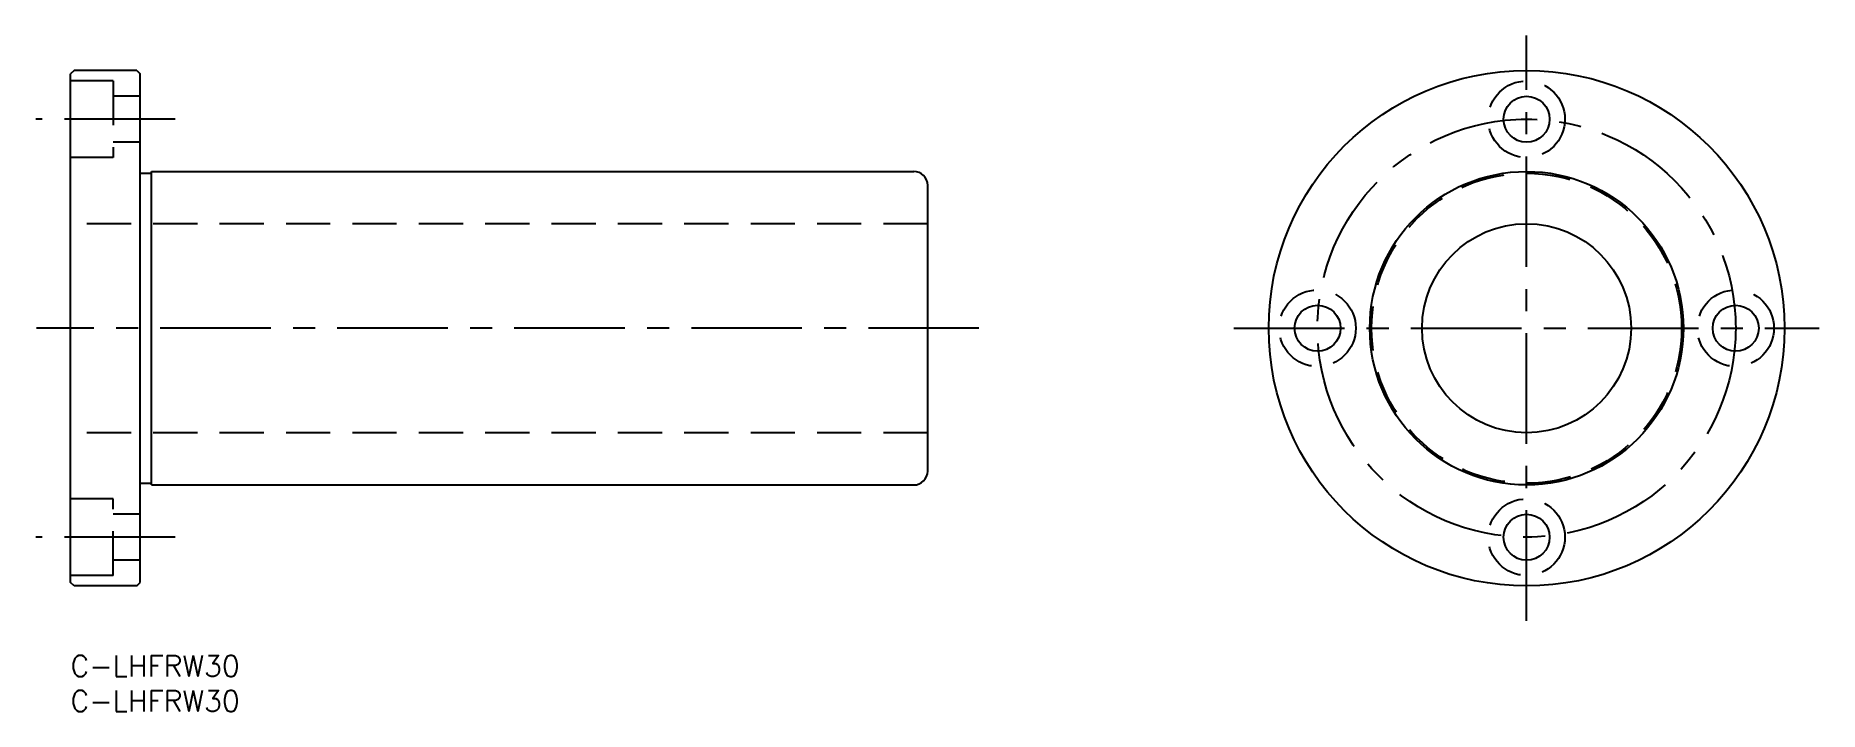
# Model space of a CAD drawing. Extents: x -5 to 251, y -8 to 89.
import ezdxf

# ---------------------------------------------------------------- set-up
doc = ezdxf.new("R2010")
doc.units = 0
doc.header["$LTSCALE"] = 0.5
doc.linetypes.add('CENTER', pattern=[50.8, 31.75, -6.35, 6.35, -6.35])
doc.linetypes.add('DASHED', pattern=[19.05, 12.7, -6.35])
for name, color, linetype in [('MSM_CENTER', 1, 'CENTER'), ('MSM_CONTINUOUS', 7, 'CONTINUOUS'), ('MSM_DASHED', 4, 'DASHED'), ('MSM_PART_NUMBER', 7, 'CONTINUOUS')]:
    doc.layers.add(name, color=color, linetype=linetype)
doc.styles.get("Standard").update_dxf_attribs({"font": 'txt.shx', "height": 3, "bigfont": 'bigfont.shx'})

# ---------------------------------------------------------------- blocks, each defined once
blk = doc.blocks.new('*U24')
at = {"layer": 'MSM_PART_NUMBER'}
blk.add_text('C-LHFRW30', height=3, dxfattribs=at).set_placement((0, -3))
blk = doc.blocks.new('*U25')
at = {"layer": 'MSM_PART_NUMBER'}
blk.add_text('C-LHFRW30', height=3, dxfattribs=at).set_placement((0, -8))

msp = doc.modelspace()

# ---------------------------------------------------------------- linework, layer by layer
at = {"layer": 'MSM_CENTER'}
for p, q in [((208.94, 5), (208.94, 89)), ((15, 77), (-5, 77)), ((130.36, 47), (-4.9, 47)), ((166.94, 47), (250.94, 47)), ((15, 17), (-5, 17))]:
    msp.add_line(p, q, dxfattribs=at)
msp.add_circle((208.94, 47), 30, dxfattribs=at)
at = {"layer": 'MSM_CONTINUOUS'}
for p, q in [((0.5, 84), (0, 83.5)), ((0, 10.5), (0, 83.5)), ((9.5, 84), (0.5, 84)), ((9.5, 84), (10, 83.5)), ((10, 10.5), (10, 83.5)), ((10, 69.25), (11.6, 69.25)), ((11.6, 24.5), (11.6, 69.5)), ((11.6, 69.5), (121, 69.5)), ((123, 26.5), (123, 67.5)), ((10, 24.75), (11.6, 24.75)), ((11.6, 24.5), (121, 24.5)), ((0.5, 10), (0, 10.5)), ((9.5, 10), (10, 10.5)), ((9.5, 10), (0.5, 10))]:
    msp.add_line(p, q, dxfattribs=at)
for centre, radius in [((208.94, 47), 37), ((208.94, 77), 3.3), ((208.94, 47), 22.5), ((208.94, 47), 15), ((178.94, 47), 3.3), ((238.94, 47), 3.3), ((208.94, 17), 3.3)]:
    msp.add_circle(centre, radius, dxfattribs=at)
for centre, start, end in [((121, 67.5), 0, 90), ((121, 26.5), 270, 0)]:
    msp.add_arc(centre, 2, start, end, dxfattribs=at)
at = {"layer": 'MSM_DASHED'}
for p, q in [((6.1, 82.5), (0, 82.5)), ((6.1, 82.5), (6.1, 71.5)), ((10, 80.3), (6.1, 80.3)), ((10, 73.7), (6.1, 73.7)), ((6.1, 71.5), (0, 71.5)), ((123, 62), (0, 62)), ((123, 32), (0, 32)), ((6.1, 22.5), (0, 22.5)), ((6.1, 11.5), (6.1, 22.5)), ((10, 20.3), (6.1, 20.3)), ((10, 13.7), (6.1, 13.7)), ((6.1, 11.5), (0, 11.5))]:
    msp.add_line(p, q, dxfattribs=at)
for centre, radius in [((208.94, 77), 5.5), ((208.94, 47), 22.25), ((178.94, 47), 5.5), ((238.94, 47), 5.5), ((208.94, 17), 5.5)]:
    msp.add_circle(centre, radius, dxfattribs=at)

# ---------------------------------------------------------------- block references
at = {"layer": 'MSM_CONTINUOUS'}
for name in ['*U24', '*U25']:
    msp.add_blockref(name, (0, 0), dxfattribs=at)

doc.saveas('drawing.dxf')
